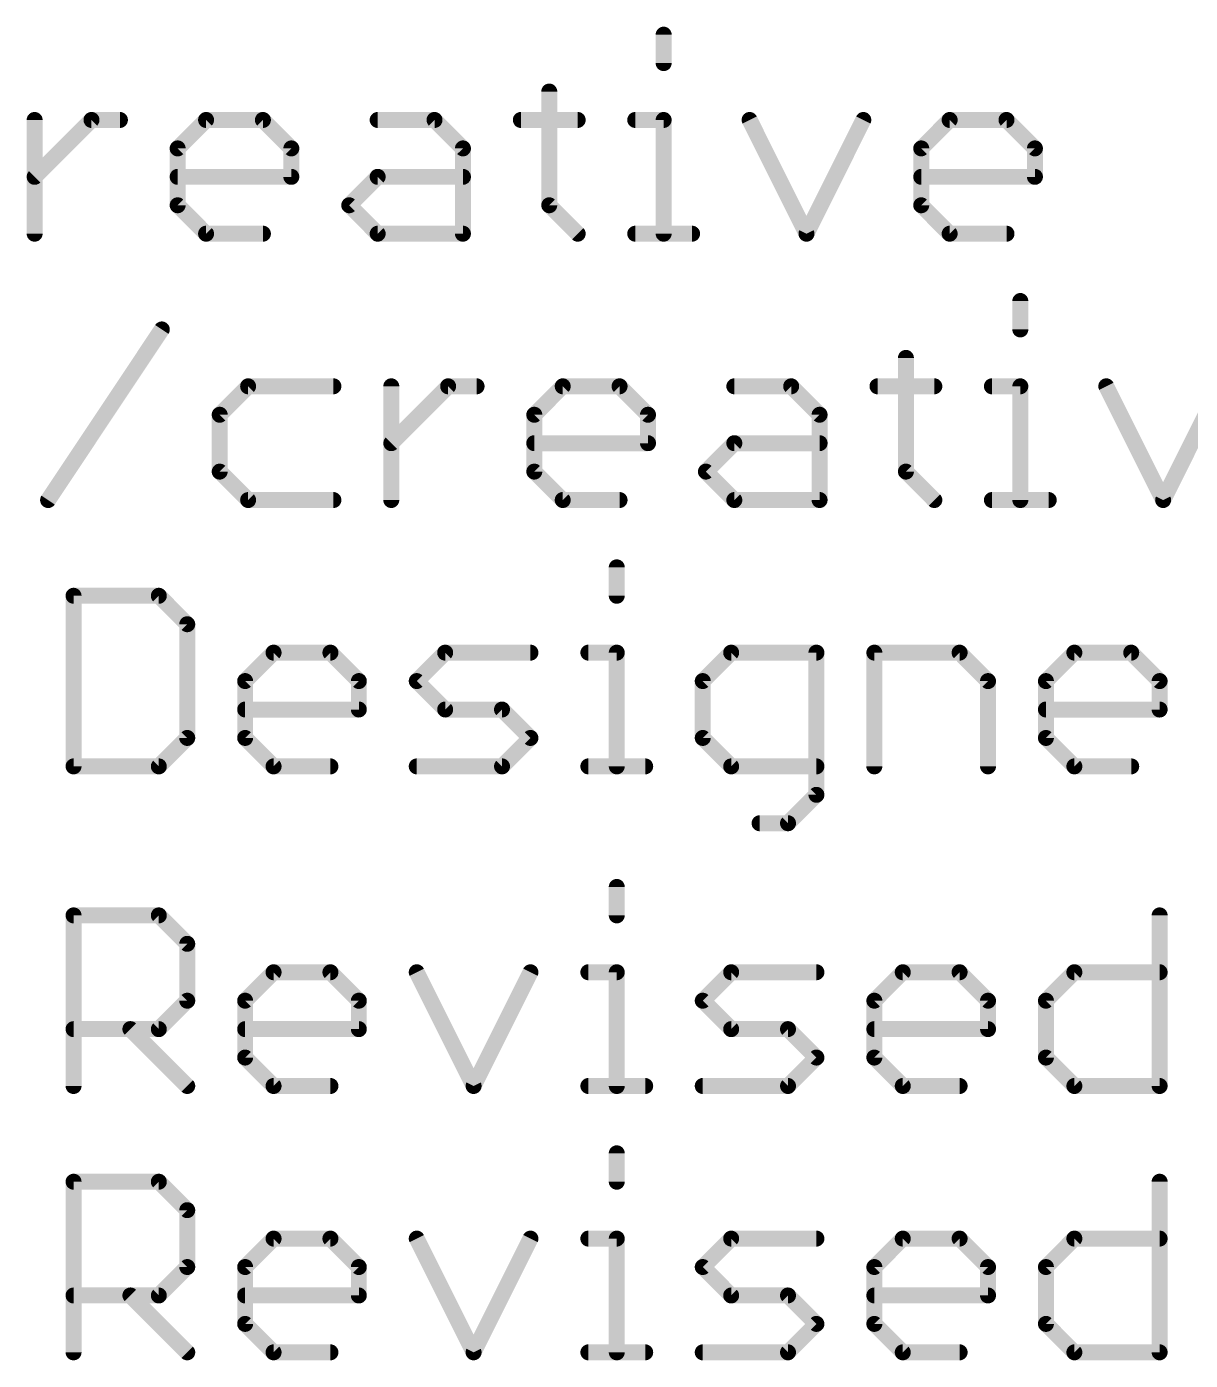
# Model space of a CAD drawing. Extents: x -22 to 88, y -20 to 45.
# Drawn here: x 9.79 to 20.89, y -19.56 to -6.84 of the extents above; entities that cross this region are included whole.
import ezdxf

# ---------------------------------------------------------------- set-up
doc = ezdxf.new("R2010")
doc.units = 0
doc.layers.add('51', color=53, linetype='CONTINUOUS')

msp = doc.modelspace()

# ---------------------------------------------------------------- linework, layer by layer
at = {"layer": '51', "const_width": 0.1524}
for points in [[(15.8662, -6.9156), (15.8662, -7.1868)], [(15.8662, -6.9156), (15.8662, -7.1868)], [(14.7748, -7.458), (14.7748, -8.5426)], [(14.7748, -7.458), (14.7748, -8.5426)], [(9.865, -8.8138), (9.865, -7.7291)], [(9.865, -8.2715), (10.4074, -7.7291)], [(9.865, -8.8138), (9.865, -7.7291)], [(9.865, -8.2715), (10.4074, -7.7291)], [(10.4074, -7.7291), (10.6785, -7.7291)], [(10.4074, -7.7291), (10.6785, -7.7291)], [(11.2293, -8.0003), (11.5005, -7.7291)], [(11.2293, -8.0003), (11.5005, -7.7291)], [(11.5005, -7.7291), (12.0428, -7.7291)], [(11.5005, -7.7291), (12.0428, -7.7291)], [(12.0428, -7.7291), (12.314, -8.0003)], [(12.0428, -7.7291), (12.314, -8.0003)], [(13.1376, -7.7291), (13.68, -7.7291)], [(13.1376, -7.7291), (13.68, -7.7291)], [(13.68, -7.7291), (13.9511, -8.0003)], [(13.68, -7.7291), (13.9511, -8.0003)], [(14.5036, -7.7291), (15.046, -7.7291)], [(14.5036, -7.7291), (15.046, -7.7291)], [(15.5951, -7.7291), (15.8662, -7.7291)], [(15.5951, -7.7291), (15.8662, -7.7291)], [(15.8662, -7.7291), (15.8662, -8.8138)], [(15.8662, -7.7291), (15.8662, -8.8138)], [(16.6865, -7.7291), (17.2288, -8.8138)], [(16.6865, -7.7291), (17.2288, -8.8138)], [(17.2288, -8.8138), (17.7712, -7.7291)], [(17.2288, -8.8138), (17.7712, -7.7291)], [(18.3237, -8.0003), (18.5948, -7.7291)], [(18.3237, -8.0003), (18.5948, -7.7291)], [(18.5948, -7.7291), (19.1372, -7.7291)], [(18.5948, -7.7291), (19.1372, -7.7291)], [(19.1372, -7.7291), (19.4083, -8.0003)], [(19.1372, -7.7291), (19.4083, -8.0003)], [(11.2293, -8.5426), (11.2293, -8.0003)], [(11.2293, -8.5426), (11.2293, -8.0003)], [(12.314, -8.0003), (12.314, -8.2715)], [(12.314, -8.0003), (12.314, -8.2715)], [(13.9511, -8.0003), (13.9511, -8.8138)], [(13.9511, -8.0003), (13.9511, -8.8138)], [(18.3237, -8.5426), (18.3237, -8.0003)], [(18.3237, -8.5426), (18.3237, -8.0003)], [(19.4083, -8.0003), (19.4083, -8.2715)], [(19.4083, -8.0003), (19.4083, -8.2715)], [(12.314, -8.2715), (11.2293, -8.2715)], [(12.314, -8.2715), (11.2293, -8.2715)], [(12.8665, -8.5426), (13.1376, -8.2715)], [(12.8665, -8.5426), (13.1376, -8.2715)], [(13.1376, -8.2715), (13.9511, -8.2715)], [(13.1376, -8.2715), (13.9511, -8.2715)], [(19.4083, -8.2715), (18.3237, -8.2715)], [(19.4083, -8.2715), (18.3237, -8.2715)], [(11.5005, -8.8138), (11.2293, -8.5426)], [(11.5005, -8.8138), (11.2293, -8.5426)], [(13.1376, -8.8138), (12.8665, -8.5426)], [(13.1376, -8.8138), (12.8665, -8.5426)], [(14.7748, -8.5426), (15.046, -8.8138)], [(14.7748, -8.5426), (15.046, -8.8138)], [(18.5948, -8.8138), (18.3237, -8.5426)], [(18.5948, -8.8138), (18.3237, -8.5426)], [(12.0428, -8.8138), (11.5005, -8.8138)], [(12.0428, -8.8138), (11.5005, -8.8138)], [(13.9511, -8.8138), (13.1376, -8.8138)], [(13.9511, -8.8138), (13.1376, -8.8138)], [(15.5951, -8.8138), (16.1374, -8.8138)], [(15.5951, -8.8138), (16.1374, -8.8138)], [(19.1372, -8.8138), (18.5948, -8.8138)], [(19.1372, -8.8138), (18.5948, -8.8138)], [(19.269, -9.4556), (19.269, -9.7268)], [(19.269, -9.4556), (19.269, -9.7268)], [(9.9934, -11.3538), (11.0781, -9.7268)], [(9.9934, -11.3538), (11.0781, -9.7268)], [(18.1775, -9.998), (18.1775, -11.0826)], [(18.1775, -9.998), (18.1775, -11.0826)], [(11.9018, -10.2691), (11.6306, -10.5403)], [(11.9018, -10.2691), (11.6306, -10.5403)], [(12.7153, -10.2691), (11.9018, -10.2691)], [(12.7153, -10.2691), (11.9018, -10.2691)], [(13.2677, -11.3538), (13.2677, -10.2691)], [(13.2677, -10.8115), (13.8101, -10.2691)], [(13.2677, -11.3538), (13.2677, -10.2691)], [(13.2677, -10.8115), (13.8101, -10.2691)], [(13.8101, -10.2691), (14.0812, -10.2691)], [(13.8101, -10.2691), (14.0812, -10.2691)], [(14.632, -10.5403), (14.9032, -10.2691)], [(14.632, -10.5403), (14.9032, -10.2691)], [(14.9032, -10.2691), (15.4455, -10.2691)], [(14.9032, -10.2691), (15.4455, -10.2691)], [(15.4455, -10.2691), (15.7167, -10.5403)], [(15.4455, -10.2691), (15.7167, -10.5403)], [(16.5404, -10.2691), (17.0827, -10.2691)], [(16.5404, -10.2691), (17.0827, -10.2691)], [(17.0827, -10.2691), (17.3539, -10.5403)], [(17.0827, -10.2691), (17.3539, -10.5403)], [(17.9064, -10.2691), (18.4487, -10.2691)], [(17.9064, -10.2691), (18.4487, -10.2691)], [(18.9978, -10.2691), (19.269, -10.2691)], [(18.9978, -10.2691), (19.269, -10.2691)], [(19.269, -10.2691), (19.269, -11.3538)], [(19.269, -10.2691), (19.269, -11.3538)], [(20.0892, -10.2691), (20.6316, -11.3538)], [(20.0892, -10.2691), (20.6316, -11.3538)], [(20.6316, -11.3538), (21.1739, -10.2691)], [(20.6316, -11.3538), (21.1739, -10.2691)], [(11.6306, -10.5403), (11.6306, -11.0826)], [(11.6306, -10.5403), (11.6306, -11.0826)], [(14.632, -11.0826), (14.632, -10.5403)], [(14.632, -11.0826), (14.632, -10.5403)], [(15.7167, -10.5403), (15.7167, -10.8115)], [(15.7167, -10.5403), (15.7167, -10.8115)], [(17.3539, -10.5403), (17.3539, -11.3538)], [(17.3539, -10.5403), (17.3539, -11.3538)], [(15.7167, -10.8115), (14.632, -10.8115)], [(15.7167, -10.8115), (14.632, -10.8115)], [(16.2692, -11.0826), (16.5404, -10.8115)], [(16.2692, -11.0826), (16.5404, -10.8115)], [(16.5404, -10.8115), (17.3539, -10.8115)], [(16.5404, -10.8115), (17.3539, -10.8115)], [(11.6306, -11.0826), (11.9018, -11.3538)], [(11.6306, -11.0826), (11.9018, -11.3538)], [(14.9032, -11.3538), (14.632, -11.0826)], [(14.9032, -11.3538), (14.632, -11.0826)], [(16.5404, -11.3538), (16.2692, -11.0826)], [(16.5404, -11.3538), (16.2692, -11.0826)], [(18.1775, -11.0826), (18.4487, -11.3538)], [(18.1775, -11.0826), (18.4487, -11.3538)], [(11.9018, -11.3538), (12.7153, -11.3538)], [(11.9018, -11.3538), (12.7153, -11.3538)], [(15.4455, -11.3538), (14.9032, -11.3538)], [(15.4455, -11.3538), (14.9032, -11.3538)], [(17.3539, -11.3538), (16.5404, -11.3538)], [(17.3539, -11.3538), (16.5404, -11.3538)], [(18.9978, -11.3538), (19.5401, -11.3538)], [(18.9978, -11.3538), (19.5401, -11.3538)], [(15.4188, -11.9956), (15.4188, -12.2668)], [(15.4188, -11.9956), (15.4188, -12.2668)], [(10.2362, -12.2668), (10.2362, -13.8938)], [(11.0497, -12.2668), (10.2362, -12.2668)], [(10.2362, -12.2668), (10.2362, -13.8938)], [(11.0497, -12.2668), (10.2362, -12.2668)], [(11.3209, -12.538), (11.0497, -12.2668)], [(11.3209, -12.538), (11.0497, -12.2668)], [(11.3209, -13.6226), (11.3209, -12.538)], [(11.3209, -13.6226), (11.3209, -12.538)], [(11.8734, -13.0803), (12.1445, -12.8091)], [(11.8734, -13.0803), (12.1445, -12.8091)], [(12.1445, -12.8091), (12.6868, -12.8091)], [(12.1445, -12.8091), (12.6868, -12.8091)], [(12.6868, -12.8091), (12.958, -13.0803)], [(12.6868, -12.8091), (12.958, -13.0803)], [(13.5105, -13.0803), (13.7817, -12.8091)], [(13.5105, -13.0803), (13.7817, -12.8091)], [(13.7817, -12.8091), (14.5952, -12.8091)], [(13.7817, -12.8091), (14.5952, -12.8091)], [(15.1477, -12.8091), (15.4188, -12.8091)], [(15.1477, -12.8091), (15.4188, -12.8091)], [(15.4188, -12.8091), (15.4188, -13.8938)], [(15.4188, -12.8091), (15.4188, -13.8938)], [(16.5103, -12.8091), (16.2391, -13.0803)], [(16.5103, -12.8091), (16.2391, -13.0803)], [(17.3238, -12.8091), (16.5103, -12.8091)], [(17.3238, -12.8091), (16.5103, -12.8091)], [(17.3238, -14.165), (17.3238, -12.8091)], [(17.3238, -14.165), (17.3238, -12.8091)], [(17.8763, -13.8938), (17.8763, -12.8091)], [(17.8763, -12.8091), (18.6898, -12.8091)], [(17.8763, -13.8938), (17.8763, -12.8091)], [(17.8763, -12.8091), (18.6898, -12.8091)], [(18.6898, -12.8091), (18.9609, -13.0803)], [(18.6898, -12.8091), (18.9609, -13.0803)], [(19.5134, -13.0803), (19.7846, -12.8091)], [(19.5134, -13.0803), (19.7846, -12.8091)], [(19.7846, -12.8091), (20.3269, -12.8091)], [(19.7846, -12.8091), (20.3269, -12.8091)], [(20.3269, -12.8091), (20.5981, -13.0803)], [(20.3269, -12.8091), (20.5981, -13.0803)], [(11.8734, -13.6226), (11.8734, -13.0803)], [(11.8734, -13.6226), (11.8734, -13.0803)], [(12.958, -13.0803), (12.958, -13.3515)], [(12.958, -13.0803), (12.958, -13.3515)], [(13.7817, -13.3515), (13.5105, -13.0803)], [(13.7817, -13.3515), (13.5105, -13.0803)], [(16.2391, -13.0803), (16.2391, -13.6226)], [(16.2391, -13.0803), (16.2391, -13.6226)], [(18.9609, -13.0803), (18.9609, -13.8938)], [(18.9609, -13.0803), (18.9609, -13.8938)], [(19.5134, -13.6226), (19.5134, -13.0803)], [(19.5134, -13.6226), (19.5134, -13.0803)], [(20.5981, -13.0803), (20.5981, -13.3515)], [(20.5981, -13.0803), (20.5981, -13.3515)], [(12.958, -13.3515), (11.8734, -13.3515)], [(12.958, -13.3515), (11.8734, -13.3515)], [(14.324, -13.3515), (13.7817, -13.3515)], [(14.324, -13.3515), (13.7817, -13.3515)], [(14.5952, -13.6226), (14.324, -13.3515)], [(14.5952, -13.6226), (14.324, -13.3515)], [(20.5981, -13.3515), (19.5134, -13.3515)], [(20.5981, -13.3515), (19.5134, -13.3515)], [(11.0497, -13.8938), (11.3209, -13.6226)], [(11.0497, -13.8938), (11.3209, -13.6226)], [(12.1445, -13.8938), (11.8734, -13.6226)], [(12.1445, -13.8938), (11.8734, -13.6226)], [(14.324, -13.8938), (14.5952, -13.6226)], [(14.324, -13.8938), (14.5952, -13.6226)], [(16.2391, -13.6226), (16.5103, -13.8938)], [(16.2391, -13.6226), (16.5103, -13.8938)], [(19.7846, -13.8938), (19.5134, -13.6226)], [(19.7846, -13.8938), (19.5134, -13.6226)], [(10.2362, -13.8938), (11.0497, -13.8938)], [(10.2362, -13.8938), (11.0497, -13.8938)], [(12.6868, -13.8938), (12.1445, -13.8938)], [(12.6868, -13.8938), (12.1445, -13.8938)], [(13.5105, -13.8938), (14.324, -13.8938)], [(13.5105, -13.8938), (14.324, -13.8938)], [(15.1477, -13.8938), (15.69, -13.8938)], [(15.1477, -13.8938), (15.69, -13.8938)], [(16.5103, -13.8938), (17.3238, -13.8938)], [(16.5103, -13.8938), (17.3238, -13.8938)], [(20.3269, -13.8938), (19.7846, -13.8938)], [(20.3269, -13.8938), (19.7846, -13.8938)], [(17.0526, -14.4361), (17.3238, -14.165)], [(17.0526, -14.4361), (17.3238, -14.165)], [(16.7814, -14.4361), (17.0526, -14.4361)], [(16.7814, -14.4361), (17.0526, -14.4361)], [(15.4188, -15.0436), (15.4188, -15.3148)], [(10.2362, -16.9418), (10.2362, -15.3148)], [(10.2362, -15.3148), (11.0497, -15.3148)], [(11.0497, -15.3148), (11.3209, -15.586)], [(20.5981, -15.3148), (20.5981, -16.9418)], [(11.3209, -15.586), (11.3209, -16.1283)], [(11.8734, -16.1283), (12.1445, -15.8571)], [(12.1445, -15.8571), (12.6868, -15.8571)], [(12.6868, -15.8571), (12.958, -16.1283)], [(13.5105, -15.8571), (14.0528, -16.9418)], [(14.0528, -16.9418), (14.5952, -15.8571)], [(15.1477, -15.8571), (15.4188, -15.8571)], [(15.4188, -15.8571), (15.4188, -16.9418)], [(16.2391, -16.1283), (16.5103, -15.8571)], [(16.5103, -15.8571), (17.3238, -15.8571)], [(17.8763, -16.1283), (18.1474, -15.8571)], [(18.1474, -15.8571), (18.6898, -15.8571)], [(18.6898, -15.8571), (18.9609, -16.1283)], [(19.5134, -16.1283), (19.7846, -15.8571)], [(19.7846, -15.8571), (20.5981, -15.8571)], [(11.3209, -16.1283), (11.0497, -16.3995)], [(11.8734, -16.6706), (11.8734, -16.1283)], [(12.958, -16.1283), (12.958, -16.3995)], [(16.5103, -16.3995), (16.2391, -16.1283)], [(17.8763, -16.6706), (17.8763, -16.1283)], [(18.9609, -16.1283), (18.9609, -16.3995)], [(19.5134, -16.6706), (19.5134, -16.1283)], [(11.0497, -16.3995), (10.2362, -16.3995)], [(10.7785, -16.3995), (11.3209, -16.9418)], [(12.958, -16.3995), (11.8734, -16.3995)], [(17.0526, -16.3995), (16.5103, -16.3995)], [(17.3238, -16.6706), (17.0526, -16.3995)], [(18.9609, -16.3995), (17.8763, -16.3995)], [(12.1445, -16.9418), (11.8734, -16.6706)], [(17.0526, -16.9418), (17.3238, -16.6706)], [(18.1474, -16.9418), (17.8763, -16.6706)], [(19.7846, -16.9418), (19.5134, -16.6706)], [(12.6868, -16.9418), (12.1445, -16.9418)], [(15.1477, -16.9418), (15.69, -16.9418)], [(16.2391, -16.9418), (17.0526, -16.9418)], [(18.6898, -16.9418), (18.1474, -16.9418)], [(20.5981, -16.9418), (19.7846, -16.9418)], [(15.4188, -17.5836), (15.4188, -17.8548)], [(10.2362, -19.4818), (10.2362, -17.8548)], [(10.2362, -17.8548), (11.0497, -17.8548)], [(11.0497, -17.8548), (11.3209, -18.126)], [(20.5981, -17.8548), (20.5981, -19.4818)], [(11.3209, -18.126), (11.3209, -18.6683)], [(11.8734, -18.6683), (12.1445, -18.3971)], [(12.1445, -18.3971), (12.6868, -18.3971)], [(12.6868, -18.3971), (12.958, -18.6683)], [(13.5105, -18.3971), (14.0528, -19.4818)], [(14.0528, -19.4818), (14.5952, -18.3971)], [(15.1477, -18.3971), (15.4188, -18.3971)], [(15.4188, -18.3971), (15.4188, -19.4818)], [(16.2391, -18.6683), (16.5103, -18.3971)], [(16.5103, -18.3971), (17.3238, -18.3971)], [(17.8763, -18.6683), (18.1474, -18.3971)], [(18.1474, -18.3971), (18.6898, -18.3971)], [(18.6898, -18.3971), (18.9609, -18.6683)], [(19.5134, -18.6683), (19.7846, -18.3971)], [(19.7846, -18.3971), (20.5981, -18.3971)], [(11.3209, -18.6683), (11.0497, -18.9395)], [(11.8734, -19.2106), (11.8734, -18.6683)], [(12.958, -18.6683), (12.958, -18.9395)], [(16.5103, -18.9395), (16.2391, -18.6683)], [(17.8763, -19.2106), (17.8763, -18.6683)], [(18.9609, -18.6683), (18.9609, -18.9395)], [(19.5134, -19.2106), (19.5134, -18.6683)], [(11.0497, -18.9395), (10.2362, -18.9395)], [(10.7785, -18.9395), (11.3209, -19.4818)], [(12.958, -18.9395), (11.8734, -18.9395)], [(17.0526, -18.9395), (16.5103, -18.9395)], [(17.3238, -19.2106), (17.0526, -18.9395)], [(18.9609, -18.9395), (17.8763, -18.9395)], [(12.1445, -19.4818), (11.8734, -19.2106)], [(17.0526, -19.4818), (17.3238, -19.2106)], [(18.1474, -19.4818), (17.8763, -19.2106)], [(19.7846, -19.4818), (19.5134, -19.2106)], [(12.6868, -19.4818), (12.1445, -19.4818)], [(15.1477, -19.4818), (15.69, -19.4818)], [(16.2391, -19.4818), (17.0526, -19.4818)], [(18.6898, -19.4818), (18.1474, -19.4818)], [(20.5981, -19.4818), (19.7846, -19.4818)]]:
    msp.add_lwpolyline(points, dxfattribs=at)
at = {"layer": '51', "const_width": 0.0762}
for points in [[(15.9043, -6.9156, 1), (15.8281, -6.9156)], [(15.9043, -6.9156, 1), (15.8281, -6.9156)], [(15.8281, -7.1868, 1), (15.9043, -7.1868)], [(15.8281, -7.1868, 1), (15.9043, -7.1868)], [(14.8129, -7.458, 1), (14.7367, -7.458)], [(14.8129, -7.458, 1), (14.7367, -7.458)], [(9.9031, -7.7291, 1), (9.8269, -7.7291)], [(9.9031, -7.7291, 1), (9.8269, -7.7291)], [(10.4074, -7.691, 1), (10.4074, -7.7672)], [(10.4074, -7.691, 1), (10.4074, -7.7672)], [(10.4343, -7.7561, 1), (10.3804, -7.7022)], [(10.4343, -7.7561, 1), (10.3804, -7.7022)], [(10.6785, -7.7672, 1), (10.6785, -7.691)], [(10.6785, -7.7672, 1), (10.6785, -7.691)], [(11.5005, -7.691, 1), (11.5005, -7.7672)], [(11.5005, -7.691, 1), (11.5005, -7.7672)], [(11.5274, -7.7561, 1), (11.4735, -7.7022)], [(11.5274, -7.7561, 1), (11.4735, -7.7022)], [(12.0698, -7.7022, 1), (12.0159, -7.7561)], [(12.0698, -7.7022, 1), (12.0159, -7.7561)], [(12.0428, -7.7672, 1), (12.0428, -7.691)], [(12.0428, -7.7672, 1), (12.0428, -7.691)], [(13.1376, -7.691, 1), (13.1376, -7.7672)], [(13.1376, -7.691, 1), (13.1376, -7.7672)], [(13.7069, -7.7022, 1), (13.653, -7.7561)], [(13.7069, -7.7022, 1), (13.653, -7.7561)], [(13.68, -7.7672, 1), (13.68, -7.691)], [(13.68, -7.7672, 1), (13.68, -7.691)], [(14.5036, -7.691, 1), (14.5036, -7.7672)], [(14.5036, -7.691, 1), (14.5036, -7.7672)], [(15.046, -7.7672, 1), (15.046, -7.691)], [(15.046, -7.7672, 1), (15.046, -7.691)], [(15.5951, -7.691, 1), (15.5951, -7.7672)], [(15.5951, -7.691, 1), (15.5951, -7.7672)], [(15.9043, -7.7291, 1), (15.8281, -7.7291)], [(15.9043, -7.7291, 1), (15.8281, -7.7291)], [(15.8662, -7.7672, 1), (15.8662, -7.691)], [(15.8662, -7.7672, 1), (15.8662, -7.691)], [(16.7206, -7.7121, 1), (16.6524, -7.7462)], [(16.7206, -7.7121, 1), (16.6524, -7.7462)], [(17.8052, -7.7462, 1), (17.7371, -7.7121)], [(17.8052, -7.7462, 1), (17.7371, -7.7121)], [(18.5948, -7.691, 1), (18.5948, -7.7672)], [(18.5948, -7.691, 1), (18.5948, -7.7672)], [(18.6218, -7.7561, 1), (18.5679, -7.7022)], [(18.6218, -7.7561, 1), (18.5679, -7.7022)], [(19.1641, -7.7022, 1), (19.1102, -7.7561)], [(19.1641, -7.7022, 1), (19.1102, -7.7561)], [(19.1372, -7.7672, 1), (19.1372, -7.691)], [(19.1372, -7.7672, 1), (19.1372, -7.691)], [(11.2674, -8.0003, 1), (11.1912, -8.0003)], [(11.2674, -8.0003, 1), (11.1912, -8.0003)], [(11.2024, -7.9734, 1), (11.2563, -8.0272)], [(11.2024, -7.9734, 1), (11.2563, -8.0272)], [(12.3521, -8.0003, 1), (12.2759, -8.0003)], [(12.3521, -8.0003, 1), (12.2759, -8.0003)], [(12.287, -8.0272, 1), (12.3409, -7.9734)], [(12.287, -8.0272, 1), (12.3409, -7.9734)], [(13.9892, -8.0003, 1), (13.913, -8.0003)], [(13.9892, -8.0003, 1), (13.913, -8.0003)], [(13.9242, -8.0272, 1), (13.9781, -7.9734)], [(13.9242, -8.0272, 1), (13.9781, -7.9734)], [(18.3618, -8.0003, 1), (18.2856, -8.0003)], [(18.3618, -8.0003, 1), (18.2856, -8.0003)], [(18.2967, -7.9734, 1), (18.3506, -8.0272)], [(18.2967, -7.9734, 1), (18.3506, -8.0272)], [(19.4464, -8.0003, 1), (19.3702, -8.0003)], [(19.4464, -8.0003, 1), (19.3702, -8.0003)], [(19.3814, -8.0272, 1), (19.4353, -7.9734)], [(19.3814, -8.0272, 1), (19.4353, -7.9734)], [(9.8381, -8.2445, 1), (9.892, -8.2984)], [(9.8381, -8.2445, 1), (9.892, -8.2984)], [(11.2293, -8.2334, 1), (11.2293, -8.3096)], [(11.2293, -8.2334, 1), (11.2293, -8.3096)], [(12.2759, -8.2715, 1), (12.3521, -8.2715)], [(12.2759, -8.2715, 1), (12.3521, -8.2715)], [(12.314, -8.3096, 1), (12.314, -8.2334)], [(12.314, -8.3096, 1), (12.314, -8.2334)], [(13.1376, -8.2334, 1), (13.1376, -8.3096)], [(13.1376, -8.2334, 1), (13.1376, -8.3096)], [(13.1646, -8.2984, 1), (13.1107, -8.2445)], [(13.1646, -8.2984, 1), (13.1107, -8.2445)], [(13.9511, -8.3096, 1), (13.9511, -8.2334)], [(13.9511, -8.3096, 1), (13.9511, -8.2334)], [(18.3237, -8.2334, 1), (18.3237, -8.3096)], [(18.3237, -8.2334, 1), (18.3237, -8.3096)], [(19.3702, -8.2715, 1), (19.4464, -8.2715)], [(19.3702, -8.2715, 1), (19.4464, -8.2715)], [(19.4083, -8.3096, 1), (19.4083, -8.2334)], [(19.4083, -8.3096, 1), (19.4083, -8.2334)], [(11.2563, -8.5157, 1), (11.2024, -8.5696)], [(11.2563, -8.5157, 1), (11.2024, -8.5696)], [(11.1912, -8.5426, 1), (11.2674, -8.5426)], [(11.1912, -8.5426, 1), (11.2674, -8.5426)], [(12.8934, -8.5157, 1), (12.8395, -8.5696)], [(12.8934, -8.5157, 1), (12.8395, -8.5696)], [(12.8395, -8.5157, 1), (12.8934, -8.5696)], [(12.8395, -8.5157, 1), (12.8934, -8.5696)], [(14.8017, -8.5157, 1), (14.7479, -8.5696)], [(14.8017, -8.5157, 1), (14.7479, -8.5696)], [(14.7367, -8.5426, 1), (14.8129, -8.5426)], [(14.7367, -8.5426, 1), (14.8129, -8.5426)], [(18.3506, -8.5157, 1), (18.2967, -8.5696)], [(18.3506, -8.5157, 1), (18.2967, -8.5696)], [(18.2856, -8.5426, 1), (18.3618, -8.5426)], [(18.2856, -8.5426, 1), (18.3618, -8.5426)], [(9.8269, -8.8138, 1), (9.9031, -8.8138)], [(9.8269, -8.8138, 1), (9.9031, -8.8138)], [(11.5005, -8.7757, 1), (11.5005, -8.8519)], [(11.5005, -8.7757, 1), (11.5005, -8.8519)], [(11.4735, -8.8407, 1), (11.5274, -8.7869)], [(11.4735, -8.8407, 1), (11.5274, -8.7869)], [(12.0428, -8.8519, 1), (12.0428, -8.7757)], [(12.0428, -8.8519, 1), (12.0428, -8.7757)], [(13.1376, -8.7757, 1), (13.1376, -8.8519)], [(13.1376, -8.7757, 1), (13.1376, -8.8519)], [(13.1107, -8.8407, 1), (13.1646, -8.7869)], [(13.1107, -8.8407, 1), (13.1646, -8.7869)], [(13.913, -8.8138, 1), (13.9892, -8.8138)], [(13.913, -8.8138, 1), (13.9892, -8.8138)], [(13.9511, -8.8519, 1), (13.9511, -8.7757)], [(13.9511, -8.8519, 1), (13.9511, -8.7757)], [(15.019, -8.8407, 1), (15.0729, -8.7869)], [(15.019, -8.8407, 1), (15.0729, -8.7869)], [(15.5951, -8.7757, 1), (15.5951, -8.8519)], [(15.5951, -8.7757, 1), (15.5951, -8.8519)], [(15.8281, -8.8138, 1), (15.9043, -8.8138)], [(15.8281, -8.8138, 1), (15.9043, -8.8138)], [(16.1374, -8.8519, 1), (16.1374, -8.7757)], [(16.1374, -8.8519, 1), (16.1374, -8.7757)], [(17.1948, -8.7968, 1), (17.2629, -8.8308)], [(17.1948, -8.7968, 1), (17.2629, -8.8308)], [(17.1948, -8.8308, 1), (17.2629, -8.7968)], [(17.1948, -8.8308, 1), (17.2629, -8.7968)], [(18.5948, -8.7757, 1), (18.5948, -8.8519)], [(18.5948, -8.7757, 1), (18.5948, -8.8519)], [(18.5679, -8.8407, 1), (18.6218, -8.7869)], [(18.5679, -8.8407, 1), (18.6218, -8.7869)], [(19.1372, -8.8519, 1), (19.1372, -8.7757)], [(19.1372, -8.8519, 1), (19.1372, -8.7757)], [(19.3071, -9.4556, 1), (19.2309, -9.4556)], [(19.3071, -9.4556, 1), (19.2309, -9.4556)], [(11.1098, -9.7479, 1), (11.0464, -9.7057)], [(11.1098, -9.7479, 1), (11.0464, -9.7057)], [(19.2309, -9.7268, 1), (19.3071, -9.7268)], [(19.2309, -9.7268, 1), (19.3071, -9.7268)], [(18.2156, -9.998, 1), (18.1394, -9.998)], [(18.2156, -9.998, 1), (18.1394, -9.998)], [(11.9018, -10.231, 1), (11.9018, -10.3072)], [(11.9018, -10.231, 1), (11.9018, -10.3072)], [(11.9287, -10.2961, 1), (11.8748, -10.2422)], [(11.9287, -10.2961, 1), (11.8748, -10.2422)], [(12.7153, -10.3072, 1), (12.7153, -10.231)], [(12.7153, -10.3072, 1), (12.7153, -10.231)], [(13.3058, -10.2691, 1), (13.2296, -10.2691)], [(13.3058, -10.2691, 1), (13.2296, -10.2691)], [(13.8101, -10.231, 1), (13.8101, -10.3072)], [(13.8101, -10.231, 1), (13.8101, -10.3072)], [(13.837, -10.2961, 1), (13.7831, -10.2422)], [(13.837, -10.2961, 1), (13.7831, -10.2422)], [(14.0812, -10.3072, 1), (14.0812, -10.231)], [(14.0812, -10.3072, 1), (14.0812, -10.231)], [(14.9032, -10.231, 1), (14.9032, -10.3072)], [(14.9032, -10.231, 1), (14.9032, -10.3072)], [(14.9301, -10.2961, 1), (14.8763, -10.2422)], [(14.9301, -10.2961, 1), (14.8763, -10.2422)], [(15.4725, -10.2422, 1), (15.4186, -10.2961)], [(15.4725, -10.2422, 1), (15.4186, -10.2961)], [(15.4455, -10.3072, 1), (15.4455, -10.231)], [(15.4455, -10.3072, 1), (15.4455, -10.231)], [(16.5404, -10.231, 1), (16.5404, -10.3072)], [(16.5404, -10.231, 1), (16.5404, -10.3072)], [(17.1096, -10.2422, 1), (17.0558, -10.2961)], [(17.1096, -10.2422, 1), (17.0558, -10.2961)], [(17.0827, -10.3072, 1), (17.0827, -10.231)], [(17.0827, -10.3072, 1), (17.0827, -10.231)], [(17.9064, -10.231, 1), (17.9064, -10.3072)], [(17.9064, -10.231, 1), (17.9064, -10.3072)], [(18.4487, -10.3072, 1), (18.4487, -10.231)], [(18.4487, -10.3072, 1), (18.4487, -10.231)], [(18.9978, -10.231, 1), (18.9978, -10.3072)], [(18.9978, -10.231, 1), (18.9978, -10.3072)], [(19.3071, -10.2691, 1), (19.2309, -10.2691)], [(19.3071, -10.2691, 1), (19.2309, -10.2691)], [(19.269, -10.3072, 1), (19.269, -10.231)], [(19.269, -10.3072, 1), (19.269, -10.231)], [(20.1233, -10.2521, 1), (20.0552, -10.2862)], [(20.1233, -10.2521, 1), (20.0552, -10.2862)], [(11.6687, -10.5403, 1), (11.5925, -10.5403)], [(11.6687, -10.5403, 1), (11.5925, -10.5403)], [(11.6036, -10.5134, 1), (11.6575, -10.5672)], [(11.6036, -10.5134, 1), (11.6575, -10.5672)], [(14.6701, -10.5403, 1), (14.5939, -10.5403)], [(14.6701, -10.5403, 1), (14.5939, -10.5403)], [(14.6051, -10.5134, 1), (14.659, -10.5672)], [(14.6051, -10.5134, 1), (14.659, -10.5672)], [(15.7548, -10.5403, 1), (15.6786, -10.5403)], [(15.7548, -10.5403, 1), (15.6786, -10.5403)], [(15.6898, -10.5672, 1), (15.7436, -10.5134)], [(15.6898, -10.5672, 1), (15.7436, -10.5134)], [(17.392, -10.5403, 1), (17.3158, -10.5403)], [(17.392, -10.5403, 1), (17.3158, -10.5403)], [(17.3269, -10.5672, 1), (17.3808, -10.5134)], [(17.3269, -10.5672, 1), (17.3808, -10.5134)], [(13.2408, -10.7845, 1), (13.2947, -10.8384)], [(13.2408, -10.7845, 1), (13.2947, -10.8384)], [(14.632, -10.7734, 1), (14.632, -10.8496)], [(14.632, -10.7734, 1), (14.632, -10.8496)], [(15.6786, -10.8115, 1), (15.7548, -10.8115)], [(15.6786, -10.8115, 1), (15.7548, -10.8115)], [(15.7167, -10.8496, 1), (15.7167, -10.7734)], [(15.7167, -10.8496, 1), (15.7167, -10.7734)], [(16.5404, -10.7734, 1), (16.5404, -10.8496)], [(16.5404, -10.7734, 1), (16.5404, -10.8496)], [(16.5673, -10.8384, 1), (16.5134, -10.7845)], [(16.5673, -10.8384, 1), (16.5134, -10.7845)], [(17.3539, -10.8496, 1), (17.3539, -10.7734)], [(17.3539, -10.8496, 1), (17.3539, -10.7734)], [(11.6575, -11.0557, 1), (11.6036, -11.1096)], [(11.6575, -11.0557, 1), (11.6036, -11.1096)], [(11.5925, -11.0826, 1), (11.6687, -11.0826)], [(11.5925, -11.0826, 1), (11.6687, -11.0826)], [(14.659, -11.0557, 1), (14.6051, -11.1096)], [(14.659, -11.0557, 1), (14.6051, -11.1096)], [(14.5939, -11.0826, 1), (14.6701, -11.0826)], [(14.5939, -11.0826, 1), (14.6701, -11.0826)], [(16.2961, -11.0557, 1), (16.2423, -11.1096)], [(16.2961, -11.0557, 1), (16.2423, -11.1096)], [(16.2423, -11.0557, 1), (16.2961, -11.1096)], [(16.2423, -11.0557, 1), (16.2961, -11.1096)], [(18.2045, -11.0557, 1), (18.1506, -11.1096)], [(18.2045, -11.0557, 1), (18.1506, -11.1096)], [(18.1394, -11.0826, 1), (18.2156, -11.0826)], [(18.1394, -11.0826, 1), (18.2156, -11.0826)], [(9.9617, -11.3327, 1), (10.0251, -11.3749)], [(9.9617, -11.3327, 1), (10.0251, -11.3749)], [(11.9018, -11.3157, 1), (11.9018, -11.3919)], [(11.9018, -11.3157, 1), (11.9018, -11.3919)], [(11.8748, -11.3807, 1), (11.9287, -11.3269)], [(11.8748, -11.3807, 1), (11.9287, -11.3269)], [(12.7153, -11.3919, 1), (12.7153, -11.3157)], [(12.7153, -11.3919, 1), (12.7153, -11.3157)], [(13.2296, -11.3538, 1), (13.3058, -11.3538)], [(13.2296, -11.3538, 1), (13.3058, -11.3538)], [(14.9032, -11.3157, 1), (14.9032, -11.3919)], [(14.9032, -11.3157, 1), (14.9032, -11.3919)], [(14.8763, -11.3807, 1), (14.9301, -11.3269)], [(14.8763, -11.3807, 1), (14.9301, -11.3269)], [(15.4455, -11.3919, 1), (15.4455, -11.3157)], [(15.4455, -11.3919, 1), (15.4455, -11.3157)], [(16.5404, -11.3157, 1), (16.5404, -11.3919)], [(16.5404, -11.3157, 1), (16.5404, -11.3919)], [(16.5134, -11.3807, 1), (16.5673, -11.3269)], [(16.5134, -11.3807, 1), (16.5673, -11.3269)], [(17.3158, -11.3538, 1), (17.392, -11.3538)], [(17.3158, -11.3538, 1), (17.392, -11.3538)], [(17.3539, -11.3919, 1), (17.3539, -11.3157)], [(17.3539, -11.3919, 1), (17.3539, -11.3157)], [(18.4217, -11.3807, 1), (18.4756, -11.3269)], [(18.4217, -11.3807, 1), (18.4756, -11.3269)], [(18.9978, -11.3157, 1), (18.9978, -11.3919)], [(18.9978, -11.3157, 1), (18.9978, -11.3919)], [(19.2309, -11.3538, 1), (19.3071, -11.3538)], [(19.2309, -11.3538, 1), (19.3071, -11.3538)], [(19.5401, -11.3919, 1), (19.5401, -11.3157)], [(19.5401, -11.3919, 1), (19.5401, -11.3157)], [(20.5975, -11.3368, 1), (20.6656, -11.3708)], [(20.5975, -11.3368, 1), (20.6656, -11.3708)], [(20.5975, -11.3708, 1), (20.6656, -11.3368)], [(20.5975, -11.3708, 1), (20.6656, -11.3368)], [(15.4569, -11.9956, 1), (15.3807, -11.9956)], [(15.4569, -11.9956, 1), (15.3807, -11.9956)], [(10.2743, -12.2668, 1), (10.1981, -12.2668)], [(10.2362, -12.2287, 1), (10.2362, -12.3049)], [(10.2743, -12.2668, 1), (10.1981, -12.2668)], [(10.2362, -12.2287, 1), (10.2362, -12.3049)], [(11.0766, -12.2399, 1), (11.0228, -12.2938)], [(11.0766, -12.2399, 1), (11.0228, -12.2938)], [(11.0497, -12.3049, 1), (11.0497, -12.2287)], [(11.0497, -12.3049, 1), (11.0497, -12.2287)], [(15.3807, -12.2668, 1), (15.4569, -12.2668)], [(15.3807, -12.2668, 1), (15.4569, -12.2668)], [(11.359, -12.538, 1), (11.2828, -12.538)], [(11.359, -12.538, 1), (11.2828, -12.538)], [(11.2939, -12.5649, 1), (11.3478, -12.511)], [(11.2939, -12.5649, 1), (11.3478, -12.511)], [(12.1445, -12.771, 1), (12.1445, -12.8472)], [(12.1445, -12.771, 1), (12.1445, -12.8472)], [(12.1715, -12.8361, 1), (12.1176, -12.7822)], [(12.1715, -12.8361, 1), (12.1176, -12.7822)], [(12.7138, -12.7822, 1), (12.6599, -12.8361)], [(12.7138, -12.7822, 1), (12.6599, -12.8361)], [(12.6868, -12.8472, 1), (12.6868, -12.771)], [(12.6868, -12.8472, 1), (12.6868, -12.771)], [(13.7817, -12.771, 1), (13.7817, -12.8472)], [(13.7817, -12.771, 1), (13.7817, -12.8472)], [(13.8086, -12.8361, 1), (13.7547, -12.7822)], [(13.8086, -12.8361, 1), (13.7547, -12.7822)], [(14.5952, -12.8472, 1), (14.5952, -12.771)], [(14.5952, -12.8472, 1), (14.5952, -12.771)], [(15.1477, -12.771, 1), (15.1477, -12.8472)], [(15.1477, -12.771, 1), (15.1477, -12.8472)], [(15.4569, -12.8091, 1), (15.3807, -12.8091)], [(15.4569, -12.8091, 1), (15.3807, -12.8091)], [(15.4188, -12.8472, 1), (15.4188, -12.771)], [(15.4188, -12.8472, 1), (15.4188, -12.771)], [(16.5103, -12.771, 1), (16.5103, -12.8472)], [(16.5103, -12.771, 1), (16.5103, -12.8472)], [(16.5372, -12.8361, 1), (16.4833, -12.7822)], [(16.5372, -12.8361, 1), (16.4833, -12.7822)], [(17.3619, -12.8091, 1), (17.2857, -12.8091)], [(17.3619, -12.8091, 1), (17.2857, -12.8091)], [(17.3238, -12.8472, 1), (17.3238, -12.771)], [(17.3238, -12.8472, 1), (17.3238, -12.771)], [(17.9144, -12.8091, 1), (17.8382, -12.8091)], [(17.8763, -12.771, 1), (17.8763, -12.8472)], [(17.9144, -12.8091, 1), (17.8382, -12.8091)], [(17.8763, -12.771, 1), (17.8763, -12.8472)], [(18.7167, -12.7822, 1), (18.6628, -12.8361)], [(18.7167, -12.7822, 1), (18.6628, -12.8361)], [(18.6898, -12.8472, 1), (18.6898, -12.771)], [(18.6898, -12.8472, 1), (18.6898, -12.771)], [(19.7846, -12.771, 1), (19.7846, -12.8472)], [(19.7846, -12.771, 1), (19.7846, -12.8472)], [(19.8115, -12.8361, 1), (19.7576, -12.7822)], [(19.8115, -12.8361, 1), (19.7576, -12.7822)], [(20.3539, -12.7822, 1), (20.3, -12.8361)], [(20.3539, -12.7822, 1), (20.3, -12.8361)], [(20.3269, -12.8472, 1), (20.3269, -12.771)], [(20.3269, -12.8472, 1), (20.3269, -12.771)], [(11.9115, -13.0803, 1), (11.8353, -13.0803)], [(11.9115, -13.0803, 1), (11.8353, -13.0803)], [(11.8464, -13.0534, 1), (11.9003, -13.1072)], [(11.8464, -13.0534, 1), (11.9003, -13.1072)], [(12.9961, -13.0803, 1), (12.9199, -13.0803)], [(12.9961, -13.0803, 1), (12.9199, -13.0803)], [(12.9311, -13.1072, 1), (12.985, -13.0534)], [(12.9311, -13.1072, 1), (12.985, -13.0534)], [(13.5375, -13.0534, 1), (13.4836, -13.1072)], [(13.5375, -13.0534, 1), (13.4836, -13.1072)], [(13.4836, -13.0534, 1), (13.5375, -13.1072)], [(13.4836, -13.0534, 1), (13.5375, -13.1072)], [(16.2772, -13.0803, 1), (16.201, -13.0803)], [(16.2772, -13.0803, 1), (16.201, -13.0803)], [(16.2122, -13.0534, 1), (16.266, -13.1072)], [(16.2122, -13.0534, 1), (16.266, -13.1072)], [(18.999, -13.0803, 1), (18.9228, -13.0803)], [(18.999, -13.0803, 1), (18.9228, -13.0803)], [(18.934, -13.1072, 1), (18.9879, -13.0534)], [(18.934, -13.1072, 1), (18.9879, -13.0534)], [(19.5515, -13.0803, 1), (19.4753, -13.0803)], [(19.5515, -13.0803, 1), (19.4753, -13.0803)], [(19.4865, -13.0534, 1), (19.5404, -13.1072)], [(19.4865, -13.0534, 1), (19.5404, -13.1072)], [(20.6362, -13.0803, 1), (20.56, -13.0803)], [(20.6362, -13.0803, 1), (20.56, -13.0803)], [(20.5711, -13.1072, 1), (20.625, -13.0534)], [(20.5711, -13.1072, 1), (20.625, -13.0534)], [(11.8734, -13.3134, 1), (11.8734, -13.3896)], [(11.8734, -13.3134, 1), (11.8734, -13.3896)], [(12.9199, -13.3515, 1), (12.9961, -13.3515)], [(12.9199, -13.3515, 1), (12.9961, -13.3515)], [(12.958, -13.3896, 1), (12.958, -13.3134)], [(12.958, -13.3896, 1), (12.958, -13.3134)], [(13.7817, -13.3134, 1), (13.7817, -13.3896)], [(13.7817, -13.3134, 1), (13.7817, -13.3896)], [(13.7547, -13.3784, 1), (13.8086, -13.3245)], [(13.7547, -13.3784, 1), (13.8086, -13.3245)], [(14.3509, -13.3245, 1), (14.2971, -13.3784)], [(14.3509, -13.3245, 1), (14.2971, -13.3784)], [(14.324, -13.3896, 1), (14.324, -13.3134)], [(14.324, -13.3896, 1), (14.324, -13.3134)], [(19.5134, -13.3134, 1), (19.5134, -13.3896)], [(19.5134, -13.3134, 1), (19.5134, -13.3896)], [(20.56, -13.3515, 1), (20.6362, -13.3515)], [(20.56, -13.3515, 1), (20.6362, -13.3515)], [(20.5981, -13.3896, 1), (20.5981, -13.3134)], [(20.5981, -13.3896, 1), (20.5981, -13.3134)], [(11.2828, -13.6226, 1), (11.359, -13.6226)], [(11.2828, -13.6226, 1), (11.359, -13.6226)], [(11.3478, -13.6496, 1), (11.2939, -13.5957)], [(11.3478, -13.6496, 1), (11.2939, -13.5957)], [(11.9003, -13.5957, 1), (11.8464, -13.6496)], [(11.9003, -13.5957, 1), (11.8464, -13.6496)], [(11.8353, -13.6226, 1), (11.9115, -13.6226)], [(11.8353, -13.6226, 1), (11.9115, -13.6226)], [(14.6221, -13.6496, 1), (14.5682, -13.5957)], [(14.6221, -13.6496, 1), (14.5682, -13.5957)], [(14.5682, -13.6496, 1), (14.6221, -13.5957)], [(14.5682, -13.6496, 1), (14.6221, -13.5957)], [(16.266, -13.5957, 1), (16.2122, -13.6496)], [(16.266, -13.5957, 1), (16.2122, -13.6496)], [(16.201, -13.6226, 1), (16.2772, -13.6226)], [(16.201, -13.6226, 1), (16.2772, -13.6226)], [(19.5404, -13.5957, 1), (19.4865, -13.6496)], [(19.5404, -13.5957, 1), (19.4865, -13.6496)], [(19.4753, -13.6226, 1), (19.5515, -13.6226)], [(19.4753, -13.6226, 1), (19.5515, -13.6226)], [(10.2362, -13.8557, 1), (10.2362, -13.9319)], [(10.2362, -13.8557, 1), (10.2362, -13.9319)], [(10.1981, -13.8938, 1), (10.2743, -13.8938)], [(10.1981, -13.8938, 1), (10.2743, -13.8938)], [(11.0228, -13.8669, 1), (11.0766, -13.9207)], [(11.0228, -13.8669, 1), (11.0766, -13.9207)], [(11.0497, -13.9319, 1), (11.0497, -13.8557)], [(11.0497, -13.9319, 1), (11.0497, -13.8557)], [(12.1445, -13.8557, 1), (12.1445, -13.9319)], [(12.1445, -13.8557, 1), (12.1445, -13.9319)], [(12.1176, -13.9207, 1), (12.1715, -13.8669)], [(12.1176, -13.9207, 1), (12.1715, -13.8669)], [(12.6868, -13.9319, 1), (12.6868, -13.8557)], [(12.6868, -13.9319, 1), (12.6868, -13.8557)], [(13.5105, -13.8557, 1), (13.5105, -13.9319)], [(13.5105, -13.8557, 1), (13.5105, -13.9319)], [(14.2971, -13.8669, 1), (14.3509, -13.9207)], [(14.2971, -13.8669, 1), (14.3509, -13.9207)], [(14.324, -13.9319, 1), (14.324, -13.8557)], [(14.324, -13.9319, 1), (14.324, -13.8557)], [(15.1477, -13.8557, 1), (15.1477, -13.9319)], [(15.1477, -13.8557, 1), (15.1477, -13.9319)], [(15.3807, -13.8938, 1), (15.4569, -13.8938)], [(15.3807, -13.8938, 1), (15.4569, -13.8938)], [(15.69, -13.9319, 1), (15.69, -13.8557)], [(15.69, -13.9319, 1), (15.69, -13.8557)], [(16.5103, -13.8557, 1), (16.5103, -13.9319)], [(16.5103, -13.8557, 1), (16.5103, -13.9319)], [(16.4833, -13.9207, 1), (16.5372, -13.8669)], [(16.4833, -13.9207, 1), (16.5372, -13.8669)], [(17.3238, -13.9319, 1), (17.3238, -13.8557)], [(17.3238, -13.9319, 1), (17.3238, -13.8557)], [(17.8382, -13.8938, 1), (17.9144, -13.8938)], [(17.8382, -13.8938, 1), (17.9144, -13.8938)], [(18.9228, -13.8938, 1), (18.999, -13.8938)], [(18.9228, -13.8938, 1), (18.999, -13.8938)], [(19.7846, -13.8557, 1), (19.7846, -13.9319)], [(19.7846, -13.8557, 1), (19.7846, -13.9319)], [(19.7576, -13.9207, 1), (19.8115, -13.8669)], [(19.7576, -13.9207, 1), (19.8115, -13.8669)], [(20.3269, -13.9319, 1), (20.3269, -13.8557)], [(20.3269, -13.9319, 1), (20.3269, -13.8557)], [(17.3507, -14.1919, 1), (17.2968, -14.138)], [(17.3507, -14.1919, 1), (17.2968, -14.138)], [(17.2857, -14.165, 1), (17.3619, -14.165)], [(17.2857, -14.165, 1), (17.3619, -14.165)], [(16.7814, -14.398, 1), (16.7814, -14.4742)], [(16.7814, -14.398, 1), (16.7814, -14.4742)], [(17.0257, -14.4092, 1), (17.0795, -14.4631)], [(17.0257, -14.4092, 1), (17.0795, -14.4631)], [(17.0526, -14.4742, 1), (17.0526, -14.398)], [(17.0526, -14.4742, 1), (17.0526, -14.398)], [(15.4569, -15.0436, 1), (15.3807, -15.0436)], [(10.2743, -15.3148, 1), (10.1981, -15.3148)], [(10.2362, -15.2767, 1), (10.2362, -15.3529)], [(11.0766, -15.2879, 1), (11.0228, -15.3418)], [(11.0497, -15.3529, 1), (11.0497, -15.2767)], [(20.6362, -15.3148, 1), (20.56, -15.3148)], [(15.3807, -15.3148, 1), (15.4569, -15.3148)], [(11.359, -15.586, 1), (11.2828, -15.586)], [(11.2939, -15.6129, 1), (11.3478, -15.559)], [(12.1445, -15.819, 1), (12.1445, -15.8952)], [(12.1715, -15.8841, 1), (12.1176, -15.8302)], [(12.7138, -15.8302, 1), (12.6599, -15.8841)], [(12.6868, -15.8952, 1), (12.6868, -15.819)], [(13.5446, -15.8401, 1), (13.4764, -15.8742)], [(14.6292, -15.8742, 1), (14.5611, -15.8401)], [(15.1477, -15.819, 1), (15.1477, -15.8952)], [(15.4569, -15.8571, 1), (15.3807, -15.8571)], [(15.4188, -15.8952, 1), (15.4188, -15.819)], [(16.5103, -15.819, 1), (16.5103, -15.8952)], [(16.5372, -15.8841, 1), (16.4833, -15.8302)], [(17.3238, -15.8952, 1), (17.3238, -15.819)], [(18.1474, -15.819, 1), (18.1474, -15.8952)], [(18.1744, -15.8841, 1), (18.1205, -15.8302)], [(18.7167, -15.8302, 1), (18.6628, -15.8841)], [(18.6898, -15.8952, 1), (18.6898, -15.819)], [(19.7846, -15.819, 1), (19.7846, -15.8952)], [(19.8115, -15.8841, 1), (19.7576, -15.8302)], [(20.5981, -15.8952, 1), (20.5981, -15.819)], [(11.2828, -16.1283, 1), (11.359, -16.1283)], [(11.3478, -16.1552, 1), (11.2939, -16.1014)], [(11.9115, -16.1283, 1), (11.8353, -16.1283)], [(11.8464, -16.1014, 1), (11.9003, -16.1552)], [(12.9961, -16.1283, 1), (12.9199, -16.1283)], [(12.9311, -16.1552, 1), (12.985, -16.1014)], [(16.266, -16.1014, 1), (16.2122, -16.1552)], [(16.2122, -16.1014, 1), (16.266, -16.1552)], [(17.9144, -16.1283, 1), (17.8382, -16.1283)], [(17.8493, -16.1014, 1), (17.9032, -16.1552)], [(18.999, -16.1283, 1), (18.9228, -16.1283)], [(18.934, -16.1552, 1), (18.9879, -16.1014)], [(19.5515, -16.1283, 1), (19.4753, -16.1283)], [(19.4865, -16.1014, 1), (19.5404, -16.1552)], [(10.2362, -16.3614, 1), (10.2362, -16.4376)], [(10.8055, -16.3725, 1), (10.7516, -16.4264)], [(11.0228, -16.3725, 1), (11.0766, -16.4264)], [(11.0497, -16.4376, 1), (11.0497, -16.3614)], [(11.8734, -16.3614, 1), (11.8734, -16.4376)], [(12.9199, -16.3995, 1), (12.9961, -16.3995)], [(12.958, -16.4376, 1), (12.958, -16.3614)], [(16.5103, -16.3614, 1), (16.5103, -16.4376)], [(16.4833, -16.4264, 1), (16.5372, -16.3725)], [(17.0795, -16.3725, 1), (17.0257, -16.4264)], [(17.0526, -16.4376, 1), (17.0526, -16.3614)], [(17.8763, -16.3614, 1), (17.8763, -16.4376)], [(18.9228, -16.3995, 1), (18.999, -16.3995)], [(18.9609, -16.4376, 1), (18.9609, -16.3614)], [(11.9003, -16.6437, 1), (11.8464, -16.6976)], [(11.8353, -16.6706, 1), (11.9115, -16.6706)], [(17.3507, -16.6976, 1), (17.2968, -16.6437)], [(17.2968, -16.6976, 1), (17.3507, -16.6437)], [(17.9032, -16.6437, 1), (17.8493, -16.6976)], [(17.8382, -16.6706, 1), (17.9144, -16.6706)], [(19.5404, -16.6437, 1), (19.4865, -16.6976)], [(19.4753, -16.6706, 1), (19.5515, -16.6706)], [(10.1981, -16.9418, 1), (10.2743, -16.9418)], [(11.2939, -16.9687, 1), (11.3478, -16.9149)], [(12.1445, -16.9037, 1), (12.1445, -16.9799)], [(12.1176, -16.9687, 1), (12.1715, -16.9149)], [(12.6868, -16.9799, 1), (12.6868, -16.9037)], [(14.0188, -16.9248, 1), (14.0869, -16.9588)], [(14.0188, -16.9588, 1), (14.0869, -16.9248)], [(15.1477, -16.9037, 1), (15.1477, -16.9799)], [(15.3807, -16.9418, 1), (15.4569, -16.9418)], [(15.69, -16.9799, 1), (15.69, -16.9037)], [(16.2391, -16.9037, 1), (16.2391, -16.9799)], [(17.0257, -16.9149, 1), (17.0795, -16.9687)], [(17.0526, -16.9799, 1), (17.0526, -16.9037)], [(18.1474, -16.9037, 1), (18.1474, -16.9799)], [(18.1205, -16.9687, 1), (18.1744, -16.9149)], [(18.6898, -16.9799, 1), (18.6898, -16.9037)], [(19.7846, -16.9037, 1), (19.7846, -16.9799)], [(19.7576, -16.9687, 1), (19.8115, -16.9149)], [(20.56, -16.9418, 1), (20.6362, -16.9418)], [(20.5981, -16.9799, 1), (20.5981, -16.9037)], [(15.4569, -17.5836, 1), (15.3807, -17.5836)], [(10.2743, -17.8548, 1), (10.1981, -17.8548)], [(10.2362, -17.8167, 1), (10.2362, -17.8929)], [(11.0766, -17.8279, 1), (11.0228, -17.8818)], [(11.0497, -17.8929, 1), (11.0497, -17.8167)], [(20.6362, -17.8548, 1), (20.56, -17.8548)], [(15.3807, -17.8548, 1), (15.4569, -17.8548)], [(11.359, -18.126, 1), (11.2828, -18.126)], [(11.2939, -18.1529, 1), (11.3478, -18.099)], [(12.1445, -18.359, 1), (12.1445, -18.4352)], [(12.1715, -18.4241, 1), (12.1176, -18.3702)], [(12.7138, -18.3702, 1), (12.6599, -18.4241)], [(12.6868, -18.4352, 1), (12.6868, -18.359)], [(13.5446, -18.3801, 1), (13.4764, -18.4142)], [(14.6292, -18.4142, 1), (14.5611, -18.3801)], [(15.1477, -18.359, 1), (15.1477, -18.4352)], [(15.4569, -18.3971, 1), (15.3807, -18.3971)], [(15.4188, -18.4352, 1), (15.4188, -18.359)], [(16.5103, -18.359, 1), (16.5103, -18.4352)], [(16.5372, -18.4241, 1), (16.4833, -18.3702)], [(17.3238, -18.4352, 1), (17.3238, -18.359)], [(18.1474, -18.359, 1), (18.1474, -18.4352)], [(18.1744, -18.4241, 1), (18.1205, -18.3702)], [(18.7167, -18.3702, 1), (18.6628, -18.4241)], [(18.6898, -18.4352, 1), (18.6898, -18.359)], [(19.7846, -18.359, 1), (19.7846, -18.4352)], [(19.8115, -18.4241, 1), (19.7576, -18.3702)], [(20.5981, -18.4352, 1), (20.5981, -18.359)], [(11.2828, -18.6683, 1), (11.359, -18.6683)], [(11.3478, -18.6952, 1), (11.2939, -18.6414)], [(11.9115, -18.6683, 1), (11.8353, -18.6683)], [(11.8464, -18.6414, 1), (11.9003, -18.6952)], [(12.9961, -18.6683, 1), (12.9199, -18.6683)], [(12.9311, -18.6952, 1), (12.985, -18.6414)], [(16.266, -18.6414, 1), (16.2122, -18.6952)], [(16.2122, -18.6414, 1), (16.266, -18.6952)], [(17.9144, -18.6683, 1), (17.8382, -18.6683)], [(17.8493, -18.6414, 1), (17.9032, -18.6952)], [(18.999, -18.6683, 1), (18.9228, -18.6683)], [(18.934, -18.6952, 1), (18.9879, -18.6414)], [(19.5515, -18.6683, 1), (19.4753, -18.6683)], [(19.4865, -18.6414, 1), (19.5404, -18.6952)], [(10.2362, -18.9014, 1), (10.2362, -18.9776)], [(10.8055, -18.9125, 1), (10.7516, -18.9664)], [(11.0228, -18.9125, 1), (11.0766, -18.9664)], [(11.0497, -18.9776, 1), (11.0497, -18.9014)], [(11.8734, -18.9014, 1), (11.8734, -18.9776)], [(12.9199, -18.9395, 1), (12.9961, -18.9395)], [(12.958, -18.9776, 1), (12.958, -18.9014)], [(16.5103, -18.9014, 1), (16.5103, -18.9776)], [(16.4833, -18.9664, 1), (16.5372, -18.9125)], [(17.0795, -18.9125, 1), (17.0257, -18.9664)], [(17.0526, -18.9776, 1), (17.0526, -18.9014)], [(17.8763, -18.9014, 1), (17.8763, -18.9776)], [(18.9228, -18.9395, 1), (18.999, -18.9395)], [(18.9609, -18.9776, 1), (18.9609, -18.9014)], [(11.9003, -19.1837, 1), (11.8464, -19.2376)], [(11.8353, -19.2106, 1), (11.9115, -19.2106)], [(17.3507, -19.2376, 1), (17.2968, -19.1837)], [(17.2968, -19.2376, 1), (17.3507, -19.1837)], [(17.9032, -19.1837, 1), (17.8493, -19.2376)], [(17.8382, -19.2106, 1), (17.9144, -19.2106)], [(19.5404, -19.1837, 1), (19.4865, -19.2376)], [(19.4753, -19.2106, 1), (19.5515, -19.2106)], [(10.1981, -19.4818, 1), (10.2743, -19.4818)], [(11.2939, -19.5087, 1), (11.3478, -19.4549)], [(12.1445, -19.4437, 1), (12.1445, -19.5199)], [(12.1176, -19.5087, 1), (12.1715, -19.4549)], [(12.6868, -19.5199, 1), (12.6868, -19.4437)], [(14.0188, -19.4648, 1), (14.0869, -19.4988)], [(14.0188, -19.4988, 1), (14.0869, -19.4648)], [(15.1477, -19.4437, 1), (15.1477, -19.5199)], [(15.3807, -19.4818, 1), (15.4569, -19.4818)], [(15.69, -19.5199, 1), (15.69, -19.4437)], [(16.2391, -19.4437, 1), (16.2391, -19.5199)], [(17.0257, -19.4549, 1), (17.0795, -19.5087)], [(17.0526, -19.5199, 1), (17.0526, -19.4437)], [(18.1474, -19.4437, 1), (18.1474, -19.5199)], [(18.1205, -19.5087, 1), (18.1744, -19.4549)], [(18.6898, -19.5199, 1), (18.6898, -19.4437)], [(19.7846, -19.4437, 1), (19.7846, -19.5199)], [(19.7576, -19.5087, 1), (19.8115, -19.4549)], [(20.56, -19.4818, 1), (20.6362, -19.4818)], [(20.5981, -19.5199, 1), (20.5981, -19.4437)]]:
    msp.add_lwpolyline(points, format="xyb", dxfattribs=at)

doc.saveas('drawing.dxf')
